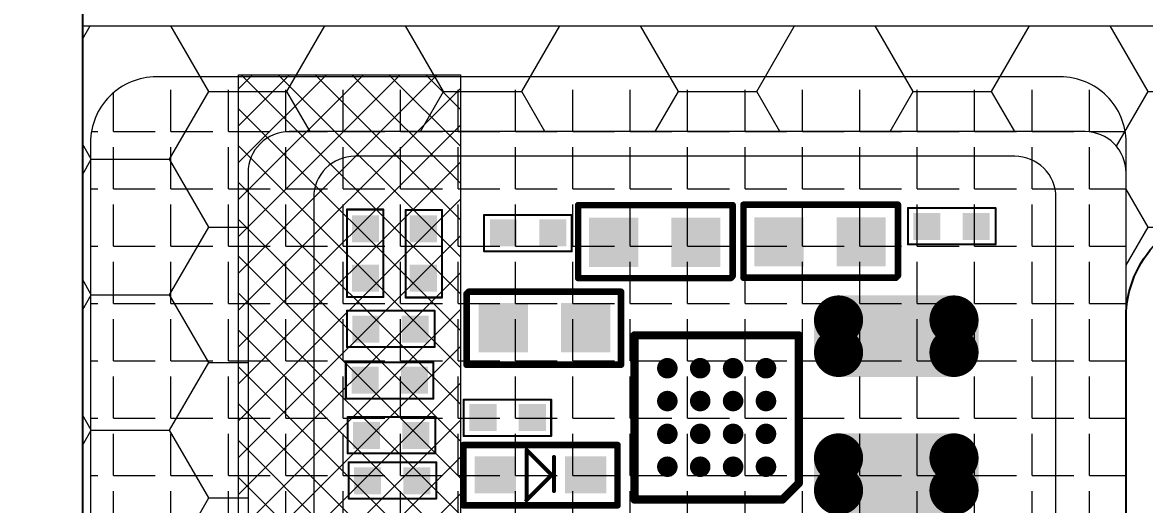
# Model space of a CAD drawing. Header units: millimetres. Extents: x 1845 to 2650, y -178 to 579.
# Drawn here: x 1884.13 to 1897.79, y 265.35 to 271.23 of the extents above; entities that cross this region are included whole.
import ezdxf

# ---------------------------------------------------------------- set-up
doc = ezdxf.new("R2010")
doc.units = ezdxf.units.MM
doc.layers.get('0').update_dxf_attribs({"lineweight": 5})
doc.layers.get('Defpoints').update_dxf_attribs({"lineweight": 5})
doc.layers.add('DIM', color=3, linetype='Continuous', lineweight=5)
doc.layers.add('MFPC', color=50, linetype='Continuous', lineweight=5)
for name, color, linetype in [('EMI', 5, 'Continuous'), ('TOPLAYER', 1, 'Continuous'), ('TOPOVERLAY', 2, 'Continuous'), ('TOPPASTE', 8, 'Continuous'), ('TOPSOLDER', 216, 'Continuous')]:
    doc.layers.add(name, color=color, linetype=linetype)
doc.styles.add('RD', font='ROMAND.shx', dxfattribs={"width": 0.8})
doc.dimstyles.new('DIM', dxfattribs={"dimtxt": 0.8, "dimasz": 0.8, "dimexe": 0, "dimexo": 0.5, "dimgap": 0.11, "dimtad": 0, "dimzin": 1, "dimdsep": 46, "dimtxsty": 'RD', "dimcen": 0, "dimclrd": 256, "dimclre": 256, "dimclrt": 256, "dimadec": 0, "dimazin": 0, "dimtm": 1e-09, "dimtfac": 1, "dimtofl": 0, "dimtmove": 0, "dimatfit": 3, "dimfxl": 1, "dimlwe": -1, "dimarcsym": 0})

# ---------------------------------------------------------------- blocks, each defined once
blk = doc.blocks.new('*D8')
at = {"layer": 'Defpoints', "color": 0, "lineweight": 5, "transparency": 16777216}
for p in [(1865.289, 283.368), (1890.468, 283.368), (1894.788, 243.262)]:
    blk.add_point(p, dxfattribs=at)
at = {"layer": 'DIM', "lineweight": 5, "transparency": 16777216}
for p, q in [((1889.968, 283.368), (1865.289, 283.368)), ((1865.289, 282.568), (1865.289, 267.362)), ((1865.289, 244.062), (1865.289, 259.782)), ((1894.288, 243.262), (1865.289, 243.262))]:
    blk.add_line(p, q, dxfattribs=at)
for points in [[(1865.156, 282.568), (1865.423, 282.568), (1865.289, 283.368)], [(1865.156, 244.062), (1865.423, 244.062), (1865.289, 243.262)]]:
    blk.add_solid(points, dxfattribs=at)
at = {"layer": 'DIM', "lineweight": 5, "transparency": 16777216, "insert": (1865.289, 263.572), "char_height": 1.2, "attachment_point": 5, "rotation": 90, "style": 'RD'}
blk.add_mtext('40.11%%P0.5', dxfattribs=at)
blk = doc.blocks.new('DIODE_SCHOTTKY_2')
at = {"layer": 'TOPLAYER'}
for points in [[(-0.249999, -0.224998), (0.249999, -0.224998), (-0.249999, 0.224998), (0.249999, 0.224998)], [(0.849998, -0.224998), (1.349997, -0.224998), (0.849998, 0.224998), (1.349997, 0.224998)]]:
    blk.add_solid(points, dxfattribs=at)
at = {"layer": 'TOPOVERLAY'}
for points, const_width in [([(-0.387835, 0.364609), (1.486865, 0.364609)], 0.08001), ([(-0.387835, 0.364609), (-0.387835, -0.37039)], 0.08001), ([(0.380865, 0.304251), (0.380865, -0.30639)], 0.05), ([(0.380865, 0.304251), (0.686186, -0.001069)], 0.05), ([(1.486865, 0.364609), (1.486865, -0.37039)], 0.08001), ([(0.713064, 0.218011), (0.713064, -0.19479)], 0.05), ([(0.686186, -0.001069), (0.379265, -0.30799)], 0.05), ([(-0.387835, -0.37039), (1.486865, -0.37039)], 0.08001)]:
    blk.add_lwpolyline(points, dxfattribs=dict(at, const_width=const_width))
for points, const_width in [([(-0.407838, 0.364609, 1), (-0.367833, 0.364609, 1)], 0.040005), ([(-0.407838, 0.364609, 1), (-0.367833, 0.364609, 1)], 0.040005), ([(0.368366, 0.304251, 1), (0.393365, 0.304251, 1)], 0.024999), ([(0.368366, 0.304251, 1), (0.393365, 0.304251, 1)], 0.024999), ([(1.466863, 0.364609, 1), (1.506868, 0.364609, 1)], 0.040005), ([(1.466863, 0.364609, 1), (1.506868, 0.364609, 1)], 0.040005), ([(0.700565, 0.218011, 1), (0.725564, 0.218011, 1)], 0.024999), ([(0.673687, -0.001069, 1), (0.698685, -0.001069, 1)], 0.024999), ([(0.673687, -0.001069, 1), (0.698685, -0.001069, 1)], 0.024999), ([(0.700565, -0.19479, 1), (0.725564, -0.19479, 1)], 0.024999), ([(-0.407838, -0.37039, 1), (-0.367833, -0.37039, 1)], 0.040005), ([(-0.407838, -0.37039, 1), (-0.367833, -0.37039, 1)], 0.040005), ([(0.366766, -0.30799, 1), (0.391765, -0.30799, 1)], 0.024999), ([(0.368366, -0.30639, 1), (0.393365, -0.30639, 1)], 0.024999), ([(1.466863, -0.37039, 1), (1.506868, -0.37039, 1)], 0.040005), ([(1.466863, -0.37039, 1), (1.506868, -0.37039, 1)], 0.040005)]:
    blk.add_lwpolyline(points, format="xyb", close=True, dxfattribs=dict(at, const_width=const_width))
at = {"layer": 'TOPPASTE'}
for points in [[(-0.249999, -0.224998), (0.249999, -0.224998), (-0.249999, 0.224998), (0.249999, 0.224998)], [(0.849998, -0.224998), (1.349997, -0.224998), (0.849998, 0.224998), (1.349997, 0.224998)]]:
    blk.add_solid(points, dxfattribs=at)
at = {"layer": 'TOPSOLDER'}
for points in [[(-0.249999, -0.224998), (0.249999, -0.224998), (-0.249999, 0.224998), (0.249999, 0.224998)], [(0.849998, -0.224998), (1.349997, -0.224998), (0.849998, 0.224998), (1.349997, 0.224998)]]:
    blk.add_solid(points, dxfattribs=at)
blk = doc.blocks.new('0201_7')
at = {"layer": 'TOPLAYER'}
for points in [[(0.164998, -0.165001), (0.164998, 0.165001), (-0.164998, -0.165001), (-0.164998, 0.165001)], [(0.764997, -0.165001), (0.764997, 0.165001), (0.435, -0.165001), (0.435, 0.165001)]]:
    blk.add_solid(points, dxfattribs=at)
at = {"layer": 'TOPOVERLAY', "const_width": 0.025001}
for points in [[(-0.23, 0.225999), (-0.181, 0.225999)], [(-0.23, 0.225999), (-0.23, -0.217)], [(-0.18, 0.225999), (0.836, 0.225999)], [(0.836, 0.225999), (0.836, -0.217)], [(-0.23, -0.217), (0.836, -0.217)]]:
    blk.add_lwpolyline(points, dxfattribs=at)
at = {"layer": 'TOPOVERLAY', "const_width": 0.012499}
for points in [[(-0.23625, 0.225999, 1), (-0.223749, 0.225999, 1)], [(-0.23625, 0.225999, 1), (-0.223749, 0.225999, 1)], [(-0.187251, 0.225999, 1), (-0.174749, 0.225999, 1)], [(-0.186251, 0.225999, 1), (-0.173749, 0.225999, 1)], [(0.829749, 0.225999, 1), (0.842251, 0.225999, 1)], [(0.829749, 0.225999, 1), (0.842251, 0.225999, 1)], [(-0.23625, -0.217, 1), (-0.223749, -0.217, 1)], [(-0.23625, -0.217, 1), (-0.223749, -0.217, 1)], [(0.829749, -0.217, 1), (0.842251, -0.217, 1)], [(0.829749, -0.217, 1), (0.842251, -0.217, 1)]]:
    blk.add_lwpolyline(points, format="xyb", close=True, dxfattribs=at)
at = {"layer": 'TOPPASTE'}
for points in [[(0.164998, -0.165001), (0.164998, 0.165001), (-0.164998, -0.165001), (-0.164998, 0.165001)], [(0.764997, -0.165001), (0.764997, 0.165001), (0.435, -0.165001), (0.435, 0.165001)]]:
    blk.add_solid(points, dxfattribs=at)
at = {"layer": 'TOPSOLDER'}
for points in [[(0.164998, -0.165001), (0.164998, 0.165001), (-0.164998, -0.165001), (-0.164998, 0.165001)], [(0.764997, -0.165001), (0.764997, 0.165001), (0.435, -0.165001), (0.435, 0.165001)]]:
    blk.add_solid(points, dxfattribs=at)
blk = doc.blocks.new('0201_8')
at = {"layer": 'TOPLAYER'}
for points in [[(0.164998, -0.165001), (0.164998, 0.165001), (-0.164998, -0.165001), (-0.164998, 0.165001)], [(0.764997, -0.165001), (0.764997, 0.165001), (0.435, -0.165001), (0.435, 0.165001)]]:
    blk.add_solid(points, dxfattribs=at)
at = {"layer": 'TOPOVERLAY', "const_width": 0.025001}
for points in [[(-0.23, 0.225999), (-0.181, 0.225999)], [(-0.23, 0.225999), (-0.23, -0.217)], [(-0.18, 0.225999), (0.836, 0.225999)], [(0.836, 0.225999), (0.836, -0.217)], [(-0.23, -0.217), (0.836, -0.217)]]:
    blk.add_lwpolyline(points, dxfattribs=at)
at = {"layer": 'TOPOVERLAY', "const_width": 0.012499}
for points in [[(-0.23625, 0.225999, 1), (-0.223749, 0.225999, 1)], [(-0.23625, 0.225999, 1), (-0.223749, 0.225999, 1)], [(-0.187251, 0.225999, 1), (-0.174749, 0.225999, 1)], [(-0.186251, 0.225999, 1), (-0.173749, 0.225999, 1)], [(0.829749, 0.225999, 1), (0.842251, 0.225999, 1)], [(0.829749, 0.225999, 1), (0.842251, 0.225999, 1)], [(-0.23625, -0.217, 1), (-0.223749, -0.217, 1)], [(-0.23625, -0.217, 1), (-0.223749, -0.217, 1)], [(0.829749, -0.217, 1), (0.842251, -0.217, 1)], [(0.829749, -0.217, 1), (0.842251, -0.217, 1)]]:
    blk.add_lwpolyline(points, format="xyb", close=True, dxfattribs=at)
at = {"layer": 'TOPPASTE'}
for points in [[(0.164998, -0.165001), (0.164998, 0.165001), (-0.164998, -0.165001), (-0.164998, 0.165001)], [(0.764997, -0.165001), (0.764997, 0.165001), (0.435, -0.165001), (0.435, 0.165001)]]:
    blk.add_solid(points, dxfattribs=at)
at = {"layer": 'TOPSOLDER'}
for points in [[(0.164998, -0.165001), (0.164998, 0.165001), (-0.164998, -0.165001), (-0.164998, 0.165001)], [(0.764997, -0.165001), (0.764997, 0.165001), (0.435, -0.165001), (0.435, 0.165001)]]:
    blk.add_solid(points, dxfattribs=at)
blk = doc.blocks.new('0201_9')
at = {"layer": 'TOPLAYER'}
for points in [[(0.164998, -0.165001), (0.164998, 0.165001), (-0.164998, -0.165001), (-0.164998, 0.165001)], [(0.764997, -0.165001), (0.764997, 0.165001), (0.435, -0.165001), (0.435, 0.165001)]]:
    blk.add_solid(points, dxfattribs=at)
at = {"layer": 'TOPOVERLAY', "const_width": 0.025001}
for points in [[(-0.23, -0.217), (-0.23, 0.225999)], [(-0.181, 0.225999), (-0.23, 0.225999)], [(0.836, 0.225999), (-0.18, 0.225999)], [(0.836, -0.217), (0.836, 0.225999)], [(0.836, -0.217), (-0.23, -0.217)]]:
    blk.add_lwpolyline(points, dxfattribs=at)
at = {"layer": 'TOPOVERLAY', "const_width": 0.012499}
for points in [[(-0.23625, 0.225999, 1), (-0.223749, 0.225999, 1)], [(-0.23625, 0.225999, 1), (-0.223749, 0.225999, 1)], [(-0.187251, 0.225999, 1), (-0.174749, 0.225999, 1)], [(-0.186251, 0.225999, 1), (-0.173749, 0.225999, 1)], [(0.829749, 0.225999, 1), (0.842251, 0.225999, 1)], [(0.829749, 0.225999, 1), (0.842251, 0.225999, 1)], [(-0.23625, -0.217, 1), (-0.223749, -0.217, 1)], [(-0.23625, -0.217, 1), (-0.223749, -0.217, 1)], [(0.829749, -0.217, 1), (0.842251, -0.217, 1)], [(0.829749, -0.217, 1), (0.842251, -0.217, 1)]]:
    blk.add_lwpolyline(points, format="xyb", close=True, dxfattribs=at)
at = {"layer": 'TOPPASTE'}
for points in [[(0.164998, -0.165001), (0.164998, 0.165001), (-0.164998, -0.165001), (-0.164998, 0.165001)], [(0.764997, -0.165001), (0.764997, 0.165001), (0.435, -0.165001), (0.435, 0.165001)]]:
    blk.add_solid(points, dxfattribs=at)
at = {"layer": 'TOPSOLDER'}
for points in [[(0.164998, -0.165001), (0.164998, 0.165001), (-0.164998, -0.165001), (-0.164998, 0.165001)], [(0.764997, -0.165001), (0.764997, 0.165001), (0.435, -0.165001), (0.435, 0.165001)]]:
    blk.add_solid(points, dxfattribs=at)
blk = doc.blocks.new('0201_10')
at = {"layer": 'TOPLAYER'}
for points in [[(0.164998, -0.165001), (0.164998, 0.165001), (-0.164998, -0.165001), (-0.164998, 0.165001)], [(0.764997, -0.165001), (0.764997, 0.165001), (0.435, -0.165001), (0.435, 0.165001)]]:
    blk.add_solid(points, dxfattribs=at)
at = {"layer": 'TOPOVERLAY', "const_width": 0.025001}
for points in [[(-0.181, 0.225999), (-0.23, 0.225999)], [(-0.23, -0.217), (-0.23, 0.225999)], [(0.836, 0.225999), (-0.18, 0.225999)], [(0.836, -0.217), (0.836, 0.225999)], [(0.836, -0.217), (-0.23, -0.217)]]:
    blk.add_lwpolyline(points, dxfattribs=at)
at = {"layer": 'TOPOVERLAY', "const_width": 0.012499}
for points in [[(-0.23625, 0.225999, 1), (-0.223749, 0.225999, 1)], [(-0.23625, 0.225999, 1), (-0.223749, 0.225999, 1)], [(-0.187251, 0.225999, 1), (-0.174749, 0.225999, 1)], [(-0.186251, 0.225999, 1), (-0.173749, 0.225999, 1)], [(0.829749, 0.225999, 1), (0.842251, 0.225999, 1)], [(0.829749, 0.225999, 1), (0.842251, 0.225999, 1)], [(-0.23625, -0.217, 1), (-0.223749, -0.217, 1)], [(-0.23625, -0.217, 1), (-0.223749, -0.217, 1)], [(0.829749, -0.217, 1), (0.842251, -0.217, 1)], [(0.829749, -0.217, 1), (0.842251, -0.217, 1)]]:
    blk.add_lwpolyline(points, format="xyb", close=True, dxfattribs=at)
at = {"layer": 'TOPPASTE'}
for points in [[(0.164998, -0.165001), (0.164998, 0.165001), (-0.164998, -0.165001), (-0.164998, 0.165001)], [(0.764997, -0.165001), (0.764997, 0.165001), (0.435, -0.165001), (0.435, 0.165001)]]:
    blk.add_solid(points, dxfattribs=at)
at = {"layer": 'TOPSOLDER'}
for points in [[(0.164998, -0.165001), (0.164998, 0.165001), (-0.164998, -0.165001), (-0.164998, 0.165001)], [(0.764997, -0.165001), (0.764997, 0.165001), (0.435, -0.165001), (0.435, 0.165001)]]:
    blk.add_solid(points, dxfattribs=at)
blk = doc.blocks.new('0201_11')
at = {"layer": 'TOPLAYER'}
for points in [[(0.164998, -0.165001), (0.164998, 0.165001), (-0.164998, -0.165001), (-0.164998, 0.165001)], [(0.764997, -0.165001), (0.764997, 0.165001), (0.435, -0.165001), (0.435, 0.165001)]]:
    blk.add_solid(points, dxfattribs=at)
at = {"layer": 'TOPOVERLAY', "const_width": 0.025001}
for points in [[(-0.181, 0.225999), (-0.23, 0.225999)], [(-0.23, -0.217), (-0.23, 0.225999)], [(0.836, 0.225999), (-0.18, 0.225999)], [(0.836, -0.217), (0.836, 0.225999)], [(0.836, -0.217), (-0.23, -0.217)]]:
    blk.add_lwpolyline(points, dxfattribs=at)
at = {"layer": 'TOPOVERLAY', "const_width": 0.012499}
for points in [[(-0.23625, 0.225999, 1), (-0.223749, 0.225999, 1)], [(-0.23625, 0.225999, 1), (-0.223749, 0.225999, 1)], [(-0.187251, 0.225999, 1), (-0.174749, 0.225999, 1)], [(-0.186251, 0.225999, 1), (-0.173749, 0.225999, 1)], [(0.829749, 0.225999, 1), (0.842251, 0.225999, 1)], [(0.829749, 0.225999, 1), (0.842251, 0.225999, 1)], [(-0.23625, -0.217, 1), (-0.223749, -0.217, 1)], [(-0.23625, -0.217, 1), (-0.223749, -0.217, 1)], [(0.829749, -0.217, 1), (0.842251, -0.217, 1)], [(0.829749, -0.217, 1), (0.842251, -0.217, 1)]]:
    blk.add_lwpolyline(points, format="xyb", close=True, dxfattribs=at)
at = {"layer": 'TOPPASTE'}
for points in [[(0.164998, -0.165001), (0.164998, 0.165001), (-0.164998, -0.165001), (-0.164998, 0.165001)], [(0.764997, -0.165001), (0.764997, 0.165001), (0.435, -0.165001), (0.435, 0.165001)]]:
    blk.add_solid(points, dxfattribs=at)
at = {"layer": 'TOPSOLDER'}
for points in [[(0.164998, -0.165001), (0.164998, 0.165001), (-0.164998, -0.165001), (-0.164998, 0.165001)], [(0.764997, -0.165001), (0.764997, 0.165001), (0.435, -0.165001), (0.435, 0.165001)]]:
    blk.add_solid(points, dxfattribs=at)
blk = doc.blocks.new('0201_13')
at = {"layer": 'TOPLAYER'}
for points in [[(0.164998, -0.165001), (0.164998, 0.165001), (-0.164998, -0.165001), (-0.164998, 0.165001)], [(0.764997, -0.165001), (0.764997, 0.165001), (0.435, -0.165001), (0.435, 0.165001)]]:
    blk.add_solid(points, dxfattribs=at)
at = {"layer": 'TOPOVERLAY', "const_width": 0.025001}
for points in [[(-0.23, 0.225999), (-0.23, -0.217)], [(-0.23, 0.225999), (-0.181, 0.225999)], [(-0.18, 0.225999), (0.836, 0.225999)], [(0.836, 0.225999), (0.836, -0.217)], [(-0.23, -0.217), (0.836, -0.217)]]:
    blk.add_lwpolyline(points, dxfattribs=at)
at = {"layer": 'TOPOVERLAY', "const_width": 0.012499}
for points in [[(-0.23625, 0.225999, 1), (-0.223749, 0.225999, 1)], [(-0.23625, 0.225999, 1), (-0.223749, 0.225999, 1)], [(-0.187251, 0.225999, 1), (-0.174749, 0.225999, 1)], [(-0.186251, 0.225999, 1), (-0.173749, 0.225999, 1)], [(0.829749, 0.225999, 1), (0.842251, 0.225999, 1)], [(0.829749, 0.225999, 1), (0.842251, 0.225999, 1)], [(-0.23625, -0.217, 1), (-0.223749, -0.217, 1)], [(-0.23625, -0.217, 1), (-0.223749, -0.217, 1)], [(0.829749, -0.217, 1), (0.842251, -0.217, 1)], [(0.829749, -0.217, 1), (0.842251, -0.217, 1)]]:
    blk.add_lwpolyline(points, format="xyb", close=True, dxfattribs=at)
at = {"layer": 'TOPPASTE'}
for points in [[(0.164998, -0.165001), (0.164998, 0.165001), (-0.164998, -0.165001), (-0.164998, 0.165001)], [(0.764997, -0.165001), (0.764997, 0.165001), (0.435, -0.165001), (0.435, 0.165001)]]:
    blk.add_solid(points, dxfattribs=at)
at = {"layer": 'TOPSOLDER'}
for points in [[(0.164998, -0.165001), (0.164998, 0.165001), (-0.164998, -0.165001), (-0.164998, 0.165001)], [(0.764997, -0.165001), (0.764997, 0.165001), (0.435, -0.165001), (0.435, 0.165001)]]:
    blk.add_solid(points, dxfattribs=at)
blk = doc.blocks.new('0201_17')
at = {"layer": 'TOPLAYER'}
for points in [[(0.164998, -0.165001), (0.164998, 0.165001), (-0.164998, -0.165001), (-0.164998, 0.165001)], [(0.764997, -0.165001), (0.764997, 0.165001), (0.435, -0.165001), (0.435, 0.165001)]]:
    blk.add_solid(points, dxfattribs=at)
at = {"layer": 'TOPOVERLAY', "const_width": 0.025001}
for points in [[(-0.23, 0.225999), (-0.181, 0.225999)], [(-0.23, -0.217), (-0.23, 0.225999)], [(-0.18, 0.225999), (0.836, 0.225999)], [(0.836, -0.217), (0.836, 0.225999)], [(-0.23, -0.217), (0.836, -0.217)]]:
    blk.add_lwpolyline(points, dxfattribs=at)
at = {"layer": 'TOPOVERLAY', "const_width": 0.012499}
for points in [[(-0.23625, 0.225999, 1), (-0.223749, 0.225999, 1)], [(-0.23625, 0.225999, 1), (-0.223749, 0.225999, 1)], [(-0.187251, 0.225999, 1), (-0.174749, 0.225999, 1)], [(-0.186251, 0.225999, 1), (-0.173749, 0.225999, 1)], [(0.829749, 0.225999, 1), (0.842251, 0.225999, 1)], [(0.829749, 0.225999, 1), (0.842251, 0.225999, 1)], [(-0.23625, -0.217, 1), (-0.223749, -0.217, 1)], [(-0.23625, -0.217, 1), (-0.223749, -0.217, 1)], [(0.829749, -0.217, 1), (0.842251, -0.217, 1)], [(0.829749, -0.217, 1), (0.842251, -0.217, 1)]]:
    blk.add_lwpolyline(points, format="xyb", close=True, dxfattribs=at)
at = {"layer": 'TOPPASTE'}
for points in [[(0.164998, -0.165001), (0.164998, 0.165001), (-0.164998, -0.165001), (-0.164998, 0.165001)], [(0.764997, -0.165001), (0.764997, 0.165001), (0.435, -0.165001), (0.435, 0.165001)]]:
    blk.add_solid(points, dxfattribs=at)
at = {"layer": 'TOPSOLDER'}
for points in [[(0.164998, -0.165001), (0.164998, 0.165001), (-0.164998, -0.165001), (-0.164998, 0.165001)], [(0.764997, -0.165001), (0.764997, 0.165001), (0.435, -0.165001), (0.435, 0.165001)]]:
    blk.add_solid(points, dxfattribs=at)
blk = doc.blocks.new('0402S_25')
at = {"layer": 'TOPLAYER'}
for points in [[(-0.248054, 0.305189), (-0.848053, 0.305189), (-0.248054, -0.29481), (-0.848053, -0.29481)], [(0.751944, 0.305189), (0.151945, 0.305189), (0.751944, -0.29481), (0.151945, -0.29481)]]:
    blk.add_solid(points, dxfattribs=at)
at = {"layer": 'TOPOVERLAY', "const_width": 0.08001}
for points in [[(-0.979853, 0.457589), (-0.979853, -0.431411)], [(-0.979853, 0.457589), (0.899747, 0.457589)], [(0.899747, 0.457589), (0.899747, -0.406011)], [(-0.979853, -0.431411), (0.874347, -0.431411)], [(0.899747, -0.406011), (0.874347, -0.431411)]]:
    blk.add_lwpolyline(points, dxfattribs=at)
at = {"layer": 'TOPOVERLAY', "const_width": 0.040005}
for points in [[(-0.999856, 0.457589, 1), (-0.959851, 0.457589, 1)], [(-0.999856, 0.457589, 1), (-0.959851, 0.457589, 1)], [(0.879744, 0.457589, 1), (0.919749, 0.457589, 1)], [(0.879744, 0.457589, 1), (0.919749, 0.457589, 1)], [(-0.999856, -0.431411, 1), (-0.959851, -0.431411, 1)], [(-0.999856, -0.431411, 1), (-0.959851, -0.431411, 1)], [(0.854344, -0.431411, 1), (0.894349, -0.431411, 1)], [(0.854344, -0.431411, 1), (0.894349, -0.431411, 1)], [(0.879744, -0.406011, 1), (0.919749, -0.406011, 1)], [(0.879744, -0.406011, 1), (0.919749, -0.406011, 1)]]:
    blk.add_lwpolyline(points, format="xyb", close=True, dxfattribs=at)
at = {"layer": 'TOPPASTE'}
for points in [[(-0.248054, 0.305189), (-0.848053, 0.305189), (-0.248054, -0.29481), (-0.848053, -0.29481)], [(0.751944, 0.305189), (0.151945, 0.305189), (0.751944, -0.29481), (0.151945, -0.29481)]]:
    blk.add_solid(points, dxfattribs=at)
at = {"layer": 'TOPSOLDER'}
for points in [[(-0.248054, 0.305189), (-0.848053, 0.305189), (-0.248054, -0.29481), (-0.848053, -0.29481)], [(0.751944, 0.305189), (0.151945, 0.305189), (0.751944, -0.29481), (0.151945, -0.29481)]]:
    blk.add_solid(points, dxfattribs=at)
blk = doc.blocks.new('0402S_26')
at = {"layer": 'TOPLAYER'}
for points in [[(-0.248054, 0.305189), (-0.848053, 0.305189), (-0.248054, -0.29481), (-0.848053, -0.29481)], [(0.751944, 0.305189), (0.151945, 0.305189), (0.751944, -0.29481), (0.151945, -0.29481)]]:
    blk.add_solid(points, dxfattribs=at)
at = {"layer": 'TOPOVERLAY', "const_width": 0.08001}
for points in [[(-0.979853, -0.431411), (-0.979853, 0.457589)], [(0.899747, 0.457589), (-0.979853, 0.457589)], [(0.899747, -0.406011), (0.899747, 0.457589)], [(0.874347, -0.431411), (-0.979853, -0.431411)], [(0.874347, -0.431411), (0.899747, -0.406011)]]:
    blk.add_lwpolyline(points, dxfattribs=at)
at = {"layer": 'TOPOVERLAY', "const_width": 0.040005}
for points in [[(-0.999856, 0.457589, 1), (-0.959851, 0.457589, 1)], [(-0.999856, 0.457589, 1), (-0.959851, 0.457589, 1)], [(0.879744, 0.457589, 1), (0.919749, 0.457589, 1)], [(0.879744, 0.457589, 1), (0.919749, 0.457589, 1)], [(-0.999856, -0.431411, 1), (-0.959851, -0.431411, 1)], [(-0.999856, -0.431411, 1), (-0.959851, -0.431411, 1)], [(0.854344, -0.431411, 1), (0.894349, -0.431411, 1)], [(0.854344, -0.431411, 1), (0.894349, -0.431411, 1)], [(0.879744, -0.406011, 1), (0.919749, -0.406011, 1)], [(0.879744, -0.406011, 1), (0.919749, -0.406011, 1)]]:
    blk.add_lwpolyline(points, format="xyb", close=True, dxfattribs=at)
at = {"layer": 'TOPPASTE'}
for points in [[(-0.248054, 0.305189), (-0.848053, 0.305189), (-0.248054, -0.29481), (-0.848053, -0.29481)], [(0.751944, 0.305189), (0.151945, 0.305189), (0.751944, -0.29481), (0.151945, -0.29481)]]:
    blk.add_solid(points, dxfattribs=at)
at = {"layer": 'TOPSOLDER'}
for points in [[(-0.248054, 0.305189), (-0.848053, 0.305189), (-0.248054, -0.29481), (-0.848053, -0.29481)], [(0.751944, 0.305189), (0.151945, 0.305189), (0.751944, -0.29481), (0.151945, -0.29481)]]:
    blk.add_solid(points, dxfattribs=at)
blk = doc.blocks.new('0402S_27')
at = {"layer": 'TOPLAYER'}
for points in [[(-0.248054, 0.305189), (-0.848053, 0.305189), (-0.248054, -0.29481), (-0.848053, -0.29481)], [(0.751944, 0.305189), (0.151945, 0.305189), (0.751944, -0.29481), (0.151945, -0.29481)]]:
    blk.add_solid(points, dxfattribs=at)
at = {"layer": 'TOPOVERLAY', "const_width": 0.08001}
for points in [[(-0.979853, 0.457589), (-0.979853, -0.431411)], [(0.899747, 0.457589), (-0.979853, 0.457589)], [(0.899747, 0.457589), (0.899747, -0.406011)], [(0.874347, -0.431411), (-0.979853, -0.431411)], [(0.899747, -0.406011), (0.874347, -0.431411)]]:
    blk.add_lwpolyline(points, dxfattribs=at)
at = {"layer": 'TOPOVERLAY', "const_width": 0.040005}
for points in [[(-0.999856, 0.457589, 1), (-0.959851, 0.457589, 1)], [(-0.999856, 0.457589, 1), (-0.959851, 0.457589, 1)], [(0.879744, 0.457589, 1), (0.919749, 0.457589, 1)], [(0.879744, 0.457589, 1), (0.919749, 0.457589, 1)], [(-0.999856, -0.431411, 1), (-0.959851, -0.431411, 1)], [(-0.999856, -0.431411, 1), (-0.959851, -0.431411, 1)], [(0.854344, -0.431411, 1), (0.894349, -0.431411, 1)], [(0.854344, -0.431411, 1), (0.894349, -0.431411, 1)], [(0.879744, -0.406011, 1), (0.919749, -0.406011, 1)], [(0.879744, -0.406011, 1), (0.919749, -0.406011, 1)]]:
    blk.add_lwpolyline(points, format="xyb", close=True, dxfattribs=at)
at = {"layer": 'TOPPASTE'}
for points in [[(-0.248054, 0.305189), (-0.848053, 0.305189), (-0.248054, -0.29481), (-0.848053, -0.29481)], [(0.751944, 0.305189), (0.151945, 0.305189), (0.751944, -0.29481), (0.151945, -0.29481)]]:
    blk.add_solid(points, dxfattribs=at)
at = {"layer": 'TOPSOLDER'}
for points in [[(-0.248054, 0.305189), (-0.848053, 0.305189), (-0.248054, -0.29481), (-0.848053, -0.29481)], [(0.751944, 0.305189), (0.151945, 0.305189), (0.751944, -0.29481), (0.151945, -0.29481)]]:
    blk.add_solid(points, dxfattribs=at)
blk = doc.blocks.new('L_28')
at = {"layer": 'TOPLAYER', "const_width": 0.1975}
for points in [[(-1.136249, 0.7025, 1), (-0.938748, 0.7025, 1)], [(-0.741248, 0.7025, 1), (-0.543748, 0.7025, 1)], [(0.543753, 0.7025, 1), (0.741253, 0.7025, 1)], [(0.938754, 0.7025, 1), (1.136254, 0.7025, 1)], [(-1.136249, -0.702495, 1), (-0.938748, -0.702495, 1)], [(-0.741248, -0.702495, 1), (-0.543748, -0.702495, 1)], [(0.543753, -0.702495, 1), (0.741253, -0.702495, 1)], [(0.938754, -0.702495, 1), (1.136254, -0.702495, 1)]]:
    blk.add_lwpolyline(points, format="xyb", close=True, dxfattribs=at)
at = {"layer": 'TOPLAYER'}
for points in [[(-1.037499, -0.899996), (-0.642498, -0.899996), (-1.037499, 0.900001), (-0.642498, 0.900001)], [(0.642503, -0.899996), (1.037504, -0.899996), (0.642503, 0.900001), (1.037504, 0.900001)], [(-1.234999, -0.702495), (-0.444998, -0.702495), (-1.234999, 0.7025), (-0.444998, 0.7025)], [(0.445003, -0.702495), (1.235004, -0.702495), (0.445003, 0.7025), (1.235004, 0.7025)]]:
    blk.add_solid(points, dxfattribs=at)
at = {"layer": 'TOPPASTE', "const_width": 0.1975}
for points in [[(-1.136249, 0.7025, 1), (-0.938748, 0.7025, 1)], [(-0.741248, 0.7025, 1), (-0.543748, 0.7025, 1)], [(0.543753, 0.7025, 1), (0.741253, 0.7025, 1)], [(0.938754, 0.7025, 1), (1.136254, 0.7025, 1)], [(-1.136249, -0.702495, 1), (-0.938748, -0.702495, 1)], [(-0.741248, -0.702495, 1), (-0.543748, -0.702495, 1)], [(0.543753, -0.702495, 1), (0.741253, -0.702495, 1)], [(0.938754, -0.702495, 1), (1.136254, -0.702495, 1)]]:
    blk.add_lwpolyline(points, format="xyb", close=True, dxfattribs=at)
at = {"layer": 'TOPPASTE'}
for points in [[(-1.037499, -0.899996), (-0.642498, -0.899996), (-1.037499, 0.900001), (-0.642498, 0.900001)], [(0.642503, -0.899996), (1.037504, -0.899996), (0.642503, 0.900001), (1.037504, 0.900001)], [(-1.234999, -0.702495), (-0.444998, -0.702495), (-1.234999, 0.7025), (-0.444998, 0.7025)], [(0.445003, -0.702495), (1.235004, -0.702495), (0.445003, 0.7025), (1.235004, 0.7025)]]:
    blk.add_solid(points, dxfattribs=at)
at = {"layer": 'TOPSOLDER', "const_width": 0.2991}
for points in [[(-1.187049, 0.7025, 1), (-0.887948, 0.7025, 1)], [(-0.792048, 0.7025, 1), (-0.492948, 0.7025, 1)], [(0.492953, 0.7025, 1), (0.792053, 0.7025, 1)], [(0.887954, 0.7025, 1), (1.187054, 0.7025, 1)], [(-1.187049, -0.702495, 1), (-0.887948, -0.702495, 1)], [(-0.792048, -0.702495, 1), (-0.492948, -0.702495, 1)], [(0.492953, -0.702495, 1), (0.792053, -0.702495, 1)], [(0.887954, -0.702495, 1), (1.187054, -0.702495, 1)]]:
    blk.add_lwpolyline(points, format="xyb", close=True, dxfattribs=at)
at = {"layer": 'TOPSOLDER'}
for points in [[(-1.037499, -1.001596), (-0.642498, -1.001596), (-1.037499, 1.001601), (-0.642498, 1.001601)], [(0.642503, -1.001596), (1.037504, -1.001596), (0.642503, 1.001601), (1.037504, 1.001601)], [(-1.336599, -0.702495), (-0.343398, -0.702495), (-1.336599, 0.7025), (-0.343398, 0.7025)], [(0.343403, -0.702495), (1.336604, -0.702495), (0.343403, 0.7025), (1.336604, 0.7025)]]:
    blk.add_solid(points, dxfattribs=at)
blk = doc.blocks.new('BGA16_4_29')
at = {"layer": 'TOPLAYER', "const_width": 0.124998}
for points in [[(-0.062499, 0, 1), (0.062499, 0, 1)], [(0.3375, 0, 1), (0.462498, 0, 1)], [(0.737499, 0, 1), (0.862498, 0, 1)], [(1.137498, 0, 1), (1.262497, 0, 1)], [(-0.062499, -0.399999, 1), (0.062499, -0.399999, 1)], [(0.3375, -0.399999, 1), (0.462498, -0.399999, 1)], [(0.737499, -0.399999, 1), (0.862498, -0.399999, 1)], [(1.137498, -0.399999, 1), (1.262497, -0.399999, 1)], [(-0.062499, -0.799998, 1), (0.062499, -0.799998, 1)], [(0.3375, -0.799998, 1), (0.462498, -0.799998, 1)], [(0.737499, -0.799998, 1), (0.862498, -0.799998, 1)], [(1.137498, -0.799998, 1), (1.262497, -0.799998, 1)], [(-0.062499, -1.199998, 1), (0.062499, -1.199998, 1)], [(0.3375, -1.199998, 1), (0.462498, -1.199998, 1)], [(0.737499, -1.199998, 1), (0.862498, -1.199998, 1)], [(1.137498, -1.199998, 1), (1.262497, -1.199998, 1)]]:
    blk.add_lwpolyline(points, format="xyb", close=True, dxfattribs=at)
at = {"layer": 'TOPOVERLAY', "const_width": 0.1}
for points in [[(-0.2, 0.399999), (-0.399999, 0.2)], [(1.599997, 0.399999), (-0.2, 0.399999)], [(1.599997, 0.399999), (1.599997, -1.599997)], [(-0.399999, 0.2), (-0.399999, -1.599997)], [(1.599997, -1.599997), (-0.399999, -1.599997)]]:
    blk.add_lwpolyline(points, dxfattribs=at)
at = {"layer": 'TOPOVERLAY', "const_width": 0.05}
for points in [[(-0.224998, 0.399999, 1), (-0.175001, 0.399999, 1)], [(-0.224998, 0.399999, 1), (-0.175001, 0.399999, 1)], [(1.574998, 0.399999, 1), (1.624995, 0.399999, 1)], [(1.574998, 0.399999, 1), (1.624995, 0.399999, 1)], [(-0.424998, 0.2, 1), (-0.375001, 0.2, 1)], [(-0.424998, 0.2, 1), (-0.375001, 0.2, 1)], [(-0.424998, -1.599997, 1), (-0.375001, -1.599997, 1)], [(-0.424998, -1.599997, 1), (-0.375001, -1.599997, 1)], [(1.574998, -1.599997, 1), (1.624995, -1.599997, 1)], [(1.574998, -1.599997, 1), (1.624995, -1.599997, 1)]]:
    blk.add_lwpolyline(points, format="xyb", close=True, dxfattribs=at)
at = {"layer": 'TOPPASTE', "const_width": 0.124998}
for points in [[(-0.062499, 0, 1), (0.062499, 0, 1)], [(0.3375, 0, 1), (0.462498, 0, 1)], [(0.737499, 0, 1), (0.862498, 0, 1)], [(1.137498, 0, 1), (1.262497, 0, 1)], [(-0.062499, -0.399999, 1), (0.062499, -0.399999, 1)], [(0.3375, -0.399999, 1), (0.462498, -0.399999, 1)], [(0.737499, -0.399999, 1), (0.862498, -0.399999, 1)], [(1.137498, -0.399999, 1), (1.262497, -0.399999, 1)], [(-0.062499, -0.799998, 1), (0.062499, -0.799998, 1)], [(0.3375, -0.799998, 1), (0.462498, -0.799998, 1)], [(0.737499, -0.799998, 1), (0.862498, -0.799998, 1)], [(1.137498, -0.799998, 1), (1.262497, -0.799998, 1)], [(-0.062499, -1.199998, 1), (0.062499, -1.199998, 1)], [(0.3375, -1.199998, 1), (0.462498, -1.199998, 1)], [(0.737499, -1.199998, 1), (0.862498, -1.199998, 1)], [(1.137498, -1.199998, 1), (1.262497, -1.199998, 1)]]:
    blk.add_lwpolyline(points, format="xyb", close=True, dxfattribs=at)
at = {"layer": 'TOPSOLDER', "const_width": 0.124998}
for points in [[(-0.062499, 0, 1), (0.062499, 0, 1)], [(0.3375, 0, 1), (0.462498, 0, 1)], [(0.737499, 0, 1), (0.862498, 0, 1)], [(1.137498, 0, 1), (1.262497, 0, 1)], [(-0.062499, -0.399999, 1), (0.062499, -0.399999, 1)], [(0.3375, -0.399999, 1), (0.462498, -0.399999, 1)], [(0.737499, -0.399999, 1), (0.862498, -0.399999, 1)], [(1.137498, -0.399999, 1), (1.262497, -0.399999, 1)], [(-0.062499, -0.799998, 1), (0.062499, -0.799998, 1)], [(0.3375, -0.799998, 1), (0.462498, -0.799998, 1)], [(0.737499, -0.799998, 1), (0.862498, -0.799998, 1)], [(1.137498, -0.799998, 1), (1.262497, -0.799998, 1)], [(-0.062499, -1.199998, 1), (0.062499, -1.199998, 1)], [(0.3375, -1.199998, 1), (0.462498, -1.199998, 1)], [(0.737499, -1.199998, 1), (0.862498, -1.199998, 1)], [(1.137498, -1.199998, 1), (1.262497, -1.199998, 1)]]:
    blk.add_lwpolyline(points, format="xyb", close=True, dxfattribs=at)
blk = doc.blocks.new('0201_30')
at = {"layer": 'TOPLAYER'}
for points in [[(0.164998, -0.165001), (0.164998, 0.165001), (-0.164998, -0.165001), (-0.164998, 0.165001)], [(0.764997, -0.165001), (0.764997, 0.165001), (0.435, -0.165001), (0.435, 0.165001)]]:
    blk.add_solid(points, dxfattribs=at)
at = {"layer": 'TOPOVERLAY', "const_width": 0.025001}
for points in [[(-0.23, 0.225999), (-0.23, -0.217)], [(-0.181, 0.225999), (-0.23, 0.225999)], [(0.836, 0.225999), (-0.18, 0.225999)], [(0.836, 0.225999), (0.836, -0.217)], [(0.836, -0.217), (-0.23, -0.217)]]:
    blk.add_lwpolyline(points, dxfattribs=at)
at = {"layer": 'TOPOVERLAY', "const_width": 0.012499}
for points in [[(-0.23625, 0.225999, 1), (-0.223749, 0.225999, 1)], [(-0.23625, 0.225999, 1), (-0.223749, 0.225999, 1)], [(-0.187251, 0.225999, 1), (-0.174749, 0.225999, 1)], [(-0.186251, 0.225999, 1), (-0.173749, 0.225999, 1)], [(0.829749, 0.225999, 1), (0.842251, 0.225999, 1)], [(0.829749, 0.225999, 1), (0.842251, 0.225999, 1)], [(-0.23625, -0.217, 1), (-0.223749, -0.217, 1)], [(-0.23625, -0.217, 1), (-0.223749, -0.217, 1)], [(0.829749, -0.217, 1), (0.842251, -0.217, 1)], [(0.829749, -0.217, 1), (0.842251, -0.217, 1)]]:
    blk.add_lwpolyline(points, format="xyb", close=True, dxfattribs=at)
at = {"layer": 'TOPPASTE'}
for points in [[(0.164998, -0.165001), (0.164998, 0.165001), (-0.164998, -0.165001), (-0.164998, 0.165001)], [(0.764997, -0.165001), (0.764997, 0.165001), (0.435, -0.165001), (0.435, 0.165001)]]:
    blk.add_solid(points, dxfattribs=at)
at = {"layer": 'TOPSOLDER'}
for points in [[(0.164998, -0.165001), (0.164998, 0.165001), (-0.164998, -0.165001), (-0.164998, 0.165001)], [(0.764997, -0.165001), (0.764997, 0.165001), (0.435, -0.165001), (0.435, 0.165001)]]:
    blk.add_solid(points, dxfattribs=at)
blk = doc.blocks.new('0201_31')
at = {"layer": 'TOPLAYER'}
for points in [[(0.164998, -0.165001), (0.164998, 0.165001), (-0.164998, -0.165001), (-0.164998, 0.165001)], [(0.764997, -0.165001), (0.764997, 0.165001), (0.435, -0.165001), (0.435, 0.165001)]]:
    blk.add_solid(points, dxfattribs=at)
at = {"layer": 'TOPOVERLAY', "const_width": 0.025001}
for points in [[(-0.23, 0.225999), (-0.23, -0.217)], [(-0.181, 0.225999), (-0.23, 0.225999)], [(0.836, 0.225999), (-0.18, 0.225999)], [(0.836, 0.225999), (0.836, -0.217)], [(0.836, -0.217), (-0.23, -0.217)]]:
    blk.add_lwpolyline(points, dxfattribs=at)
at = {"layer": 'TOPOVERLAY', "const_width": 0.012499}
for points in [[(-0.23625, 0.225999, 1), (-0.223749, 0.225999, 1)], [(-0.23625, 0.225999, 1), (-0.223749, 0.225999, 1)], [(-0.187251, 0.225999, 1), (-0.174749, 0.225999, 1)], [(-0.186251, 0.225999, 1), (-0.173749, 0.225999, 1)], [(0.829749, 0.225999, 1), (0.842251, 0.225999, 1)], [(0.829749, 0.225999, 1), (0.842251, 0.225999, 1)], [(-0.23625, -0.217, 1), (-0.223749, -0.217, 1)], [(-0.23625, -0.217, 1), (-0.223749, -0.217, 1)], [(0.829749, -0.217, 1), (0.842251, -0.217, 1)], [(0.829749, -0.217, 1), (0.842251, -0.217, 1)]]:
    blk.add_lwpolyline(points, format="xyb", close=True, dxfattribs=at)
at = {"layer": 'TOPPASTE'}
for points in [[(0.164998, -0.165001), (0.164998, 0.165001), (-0.164998, -0.165001), (-0.164998, 0.165001)], [(0.764997, -0.165001), (0.764997, 0.165001), (0.435, -0.165001), (0.435, 0.165001)]]:
    blk.add_solid(points, dxfattribs=at)
at = {"layer": 'TOPSOLDER'}
for points in [[(0.164998, -0.165001), (0.164998, 0.165001), (-0.164998, -0.165001), (-0.164998, 0.165001)], [(0.764997, -0.165001), (0.764997, 0.165001), (0.435, -0.165001), (0.435, 0.165001)]]:
    blk.add_solid(points, dxfattribs=at)

msp = doc.modelspace()

# ---------------------------------------------------------------- hatches: boundary and pattern name
at = {"lineweight": 5}
h = msp.add_hatch(dxfattribs=at)
h.set_pattern_fill('ANGLE', color=32, scale=0.1)
h.set_pattern_definition([(0, (54.4738, 406.80264), (0, 0.6985), [0.508, -0.1905]), (90, (54.4738, 406.80264), (-0.6985, 4e-17), [0.508, -0.1905])])
edge = h.paths.add_edge_path()
edge.add_line((1885.763, 259.6625), (1896.763, 259.6625))
edge.add_arc((1896.763, 260.4625), 0.8, 270, 360)
edge.add_line((1897.563, 260.4625), (1897.563, 269.7625))
edge.add_arc((1896.763, 269.7625), 0.8, 0, 90)
edge.add_line((1896.763, 270.5625), (1885.763, 270.5625))
edge.add_arc((1885.763, 269.7625), 0.8, 90, 180)
edge.add_line((1884.963, 269.7625), (1884.963, 260.4625))
edge.add_arc((1885.763, 260.4625), 0.8, 180, 270)
at = {"linetype": 'Continuous'}
h = msp.add_hatch(dxfattribs=at)
h.set_pattern_fill('ANSI37', color=3, scale=0.1)
h.set_pattern_definition([(45, (-87.89275, 20.41848), (-0.224506403, 0.224506403), []), (135, (-87.89275, 20.41848), (-0.224506403, -0.224506403), [])])
h.paths.add_polyline_path([(1889.4629, 270.588), (1886.7629, 270.588), (1886.7629, 260.988), (1897.2629, 260.988), (1897.2629, 262.988), (1889.4629, 262.988)])
h.paths.add_polyline_path([(1888.4009, 261.5775), (1892.5839, 261.5775), (1892.5839, 262.5426), (1888.4009, 262.5426)], flags=24)
at = {"layer": 'EMI', "lineweight": 5}
h = msp.add_hatch(dxfattribs=at)
h.set_pattern_fill('HONEY', color=256, scale=0.3)
h.set_pattern_definition([(0, (-53.8432, 16.31634), (1.42875, 0.8248892), [0.9525, -1.905]), (120, (-53.8432, 16.31634), (-1.42875, 0.8248892), [0.9525, -1.905]), (60, (-53.8432, 16.31634), (3e-09, 1.6497784), [-1.905, 0.9525])])
edge = h.paths.add_edge_path()
edge.add_line((1897.5601, 260.3864), (1887.379, 260.3864))
edge.add_arc((1887.379, 260.8864), 0.5, 180, 270, ccw=False)
edge.add_line((1886.879, 260.8864), (1886.879, 269.3953))
edge.add_arc((1887.379, 269.3953), 0.5, 90, 180, ccw=False)
edge.add_line((1887.379, 269.8953), (1897.063, 269.8953))
edge.add_arc((1897.063, 269.3953), 0.5, 0, 90, ccw=False)
edge.add_line((1897.563, 269.3953), (1897.563, 267.6316))
edge.add_arc((1898.863, 267.6316), 1.3, 90, 180, ccw=False)
edge.add_line((1898.863, 268.9316), (1903.798, 268.9316))
edge.add_line((1903.798, 268.9316), (1903.798, 271.1831))
edge.add_line((1903.798, 271.1831), (1884.863, 271.1831))
edge.add_line((1884.863, 271.1831), (1884.863, 252.2625))
edge.add_arc((1893.863, 252.2625), 9, 180, 270)
edge.add_line((1893.863, 243.2625), (1895.713, 243.2625))
edge.add_arc((1895.713, 252.2625), 9, 270, 360)
edge.add_line((1904.713, 252.2625), (1904.713, 263.9316))
edge.add_line((1904.713, 263.9316), (1899.713, 263.9316))
edge.add_line((1899.713, 263.9316), (1899.713, 252.2625))
edge.add_arc((1895.713, 252.2625), 4, 270, 360, ccw=False)
edge.add_line((1895.713, 248.2625), (1893.863, 248.2625))
edge.add_arc((1893.863, 252.2625), 4, 180, 270, ccw=False)
edge.add_line((1889.863, 252.2625), (1889.863, 258.4625))
edge.add_arc((1890.863, 258.4625), 1, 90, 180, ccw=False)
edge.add_line((1890.863, 259.4625), (1896.563, 259.4625))
edge.add_arc((1896.563, 260.4625), 1, 270, 355.63603)

# ---------------------------------------------------------------- linework, layer by layer
at = {"color": 32, "lineweight": 5}
msp.add_lwpolyline([(1885.763, 259.6625), (1896.763, 259.6625, 0.4142136), (1897.563, 260.4625), (1897.563, 269.7625, 0.4142136), (1896.763, 270.5625), (1885.763, 270.5625, 0.4142136), (1884.963, 269.7625), (1884.963, 260.4625, 0.4142136)], format="xyb", close=True, dxfattribs=at)
at = {"color": 3, "linetype": 'Continuous'}
msp.add_lwpolyline([(1897.2629, 262.988), (1897.2629, 260.988), (1886.7629, 260.988), (1886.7629, 270.588), (1889.4629, 270.588), (1889.4629, 262.988)], close=True, dxfattribs=at)
at = {"lineweight": 5}
msp.add_lwpolyline([(1896.2093, 269.5953), (1888.179, 269.5953, 0.4142136), (1887.679, 269.0953), (1887.679, 261.1864, 0.4142136), (1888.179, 260.6864), (1896.2093, 260.6864, 0.4142136), (1896.7093, 261.1864), (1896.7093, 269.0953, 0.4142136)], format="xyb", close=True, dxfattribs=at)
at = {"layer": 'EMI', "lineweight": 5}
msp.add_lwpolyline([(1884.863, 271.1831), (1903.798, 271.1831), (1903.798, 268.9316)], dxfattribs=at)
msp.add_lwpolyline([(1886.879, 269.3953), (1886.879, 260.8864, 0.4142136), (1887.379, 260.3864), (1897.563, 260.3864), (1897.563, 269.3953, 0.4142136), (1897.063, 269.8953), (1887.379, 269.8953, 0.4142136)], format="xyb", close=True, dxfattribs=at)
at = {"layer": 'MFPC', "linetype": 'Continuous', "lineweight": 25}
for points in [[(1884.863, 272.7069), (1884.863, 252.2625, 0.4142136)], [(1889.863, 252.2625), (1889.863, 258.4625, -0.4142136), (1890.863, 259.4625), (1896.563, 259.4625, 0.4142136), (1897.563, 260.4625), (1897.563, 267.6316, -0.4142136), (1898.863, 268.9316), (1909.898, 268.9316, 0.4142136)]]:
    msp.add_lwpolyline(points, format="xyb", dxfattribs=at)

# ---------------------------------------------------------------- block references
for name, p in [('0402S_26', (1891.8757, 268.5424)), ('0402S_25', (1893.8874, 268.5476)), ('0201_7', (1895.1385, 268.7388)), ('0201_9', (1888.3124, 267.4888)), ('0201_13', (1888.3214, 266.1929)), ('DIODE_SCHOTTKY_2', (1889.8874, 265.7138)), ('0201_17', (1888.3335, 265.6429))]:
    msp.add_blockref(name, p)
for name, p, rotation in [('0201_10', (1888.3081, 268.111), 90), ('0201_8', (1889.0124, 268.711), 270), ('0201_30', (1890.5874, 268.6638), 180), ('0402S_27', (1890.4374, 267.5138), 180), ('L_28', (1894.7664, 266.5638), 270), ('BGA16_4_29', (1893.1809, 265.8138), 180), ('0201_11', (1888.9047, 266.8679), 180), ('0201_31', (1890.3374, 266.4138), 180)]:
    msp.add_blockref(name, p, dxfattribs=dict(rotation=rotation))

# ---------------------------------------------------------------- dimensions: what is measured, and where the dimension line sits
at = {"layer": 'DIM', "lineweight": 5}
dim = msp.add_linear_dim(base=(1865.2893, 283.3685), p1=(1894.788, 243.2625), p2=(1890.4676, 283.3685), angle=90, text='<>%%P0.5', dimstyle='DIM', override={"dimtxt": 1.2, "dimfxl": 0.18, "dimlwd": 5, "dimlwe": 5, "dimarcsym": 1}, dxfattribs=at)
dim.commit()
dim.dimension.update_dxf_attribs({"geometry": '*D8', "text_midpoint": (1865.2893, 263.5718), "dimtype": 160})

doc.saveas('drawing.dxf')
